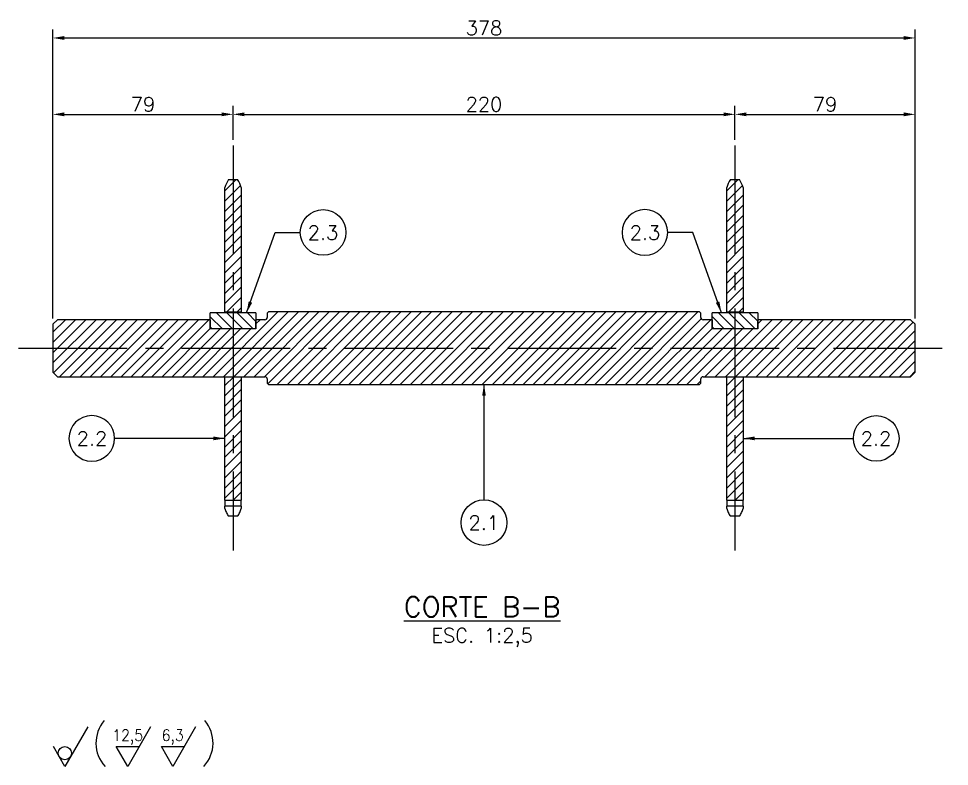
# Model space of a CAD drawing. Header units: metres. Extents: x 0 to 2102, y 0 to 1485.
# Drawn here: x 329.4 to 737.4, y 452.2 to 780 of the extents above; entities that cross this region are included whole.
import ezdxf
from ezdxf.enums import TextEntityAlignment as Align

# ---------------------------------------------------------------- set-up
doc = ezdxf.new("R2010")
doc.units = ezdxf.units.M
doc.header["$LTSCALE"] = 2.5
doc.linetypes.add('CENTER2', pattern=[28.575, 19.05, -3.175, 3.175, -3.175])
for name, color, linetype in [('GSB', 7, 'Continuous'), ('MR80', 3, 'Continuous'), ('SC1', 7, 'CENTER2'), ('SDM', 7, 'Continuous'), ('SHA', 7, 'Continuous'), ('SL4', 4, 'Continuous')]:
    doc.layers.add(name, color=color, linetype=linetype)
doc.styles.add('R100', font='simplex.shx', dxfattribs={"height": 2.5})
doc.styles.add('R140', font='simplex.shx', dxfattribs={"height": 3.5})
doc.styles.add('R80', font='simplex.shx', dxfattribs={"height": 2})
doc.styles.add('ROMANS', font='ROMANS.SHX')
doc.dimstyles.new('2.5___1-2.5', dxfattribs={"dimscale": 2.5, "dimtxt": 2.5, "dimasz": 2, "dimexe": 1.5, "dimexo": 1, "dimgap": 0.5, "dimtad": 1, "dimzin": 12, "dimtxsty": 'ROMANS', "dimcen": 0, "dimclrd": 256, "dimclre": 256, "dimclrt": 3, "dimazin": 3, "dimtfac": 1, "dimtmove": 0, "dimatfit": 0, "dimfxl": 1, "dimlwd": -1, "dimlwe": -1, "dimarcsym": 0})
pattern_1 = [(45, (5512.2256, -35.7648), (-2.245064, 2.245064), [])]
pattern_2 = [(135, (5512.2256, -35.7648), (-2.245064, -2.245064), [])]

# ---------------------------------------------------------------- blocks, each defined once
blk = doc.blocks.new('*D24')
at = {"layer": 'Defpoints', "color": 0, "transparency": 16777216}
for p in [(722.35, 771.49), (344.35, 646.01), (722.35, 646.01)]:
    blk.add_point(p, dxfattribs=at)
at = {"layer": 'SDM', "transparency": 16777216}
for p, q in [((344.35, 648.51), (344.35, 775.24)), ((722.35, 648.51), (722.35, 775.24)), ((349.35, 771.49), (717.35, 771.49))]:
    blk.add_line(p, q, dxfattribs=at)
for points in [[(349.35, 772.33), (349.35, 770.66), (344.35, 771.49)], [(717.35, 772.33), (717.35, 770.66), (722.35, 771.49)]]:
    blk.add_solid(points, dxfattribs=at)
at = {"layer": 'SDM', "color": 3, "transparency": 16777216, "insert": (533.35, 775.87), "char_height": 6.25, "attachment_point": 5, "style": 'ROMANS'}
blk.add_mtext('378', dxfattribs=at)
blk = doc.blocks.new('*D25')
at = {"layer": 'Defpoints', "color": 0, "transparency": 16777216}
for p in [(423.35, 738.01), (423.35, 724.41), (344.35, 646.01)]:
    blk.add_point(p, dxfattribs=at)
at = {"layer": 'SDM', "transparency": 16777216}
for p, q in [((344.35, 648.51), (344.35, 741.76)), ((423.35, 726.91), (423.35, 741.76)), ((349.35, 738.01), (418.35, 738.01))]:
    blk.add_line(p, q, dxfattribs=at)
for points in [[(349.35, 738.85), (349.35, 737.18), (344.35, 738.01)], [(418.35, 738.85), (418.35, 737.18), (423.35, 738.01)]]:
    blk.add_solid(points, dxfattribs=at)
at = {"layer": 'SDM', "color": 3, "transparency": 16777216, "insert": (383.85, 742.39), "char_height": 6.25, "attachment_point": 5, "style": 'ROMANS'}
blk.add_mtext('79', dxfattribs=at)
blk = doc.blocks.new('*D22')
at = {"layer": 'Defpoints', "color": 0, "transparency": 16777216}
for p in [(643.35, 738.01), (423.35, 724.41), (643.35, 724.41)]:
    blk.add_point(p, dxfattribs=at)
at = {"layer": 'SDM', "transparency": 16777216}
for p, q in [((423.35, 726.91), (423.35, 741.76)), ((643.35, 726.91), (643.35, 741.76)), ((428.35, 738.01), (638.35, 738.01))]:
    blk.add_line(p, q, dxfattribs=at)
for points in [[(428.35, 738.85), (428.35, 737.18), (423.35, 738.01)], [(638.35, 738.85), (638.35, 737.18), (643.35, 738.01)]]:
    blk.add_solid(points, dxfattribs=at)
at = {"layer": 'SDM', "color": 3, "transparency": 16777216, "insert": (533.35, 742.39), "char_height": 6.25, "attachment_point": 5, "style": 'ROMANS'}
blk.add_mtext('220', dxfattribs=at)
blk = doc.blocks.new('*D23')
at = {"layer": 'Defpoints', "color": 0, "transparency": 16777216}
for p in [(722.35, 738.01), (643.35, 724.41), (722.35, 646.01)]:
    blk.add_point(p, dxfattribs=at)
at = {"layer": 'SDM', "transparency": 16777216}
for p, q in [((643.35, 726.91), (643.35, 741.76)), ((722.35, 648.51), (722.35, 741.76)), ((648.35, 738.01), (717.35, 738.01))]:
    blk.add_line(p, q, dxfattribs=at)
for points in [[(648.35, 738.85), (648.35, 737.18), (643.35, 738.01)], [(717.35, 738.85), (717.35, 737.18), (722.35, 738.01)]]:
    blk.add_solid(points, dxfattribs=at)
at = {"layer": 'SDM', "color": 3, "transparency": 16777216, "insert": (682.85, 742.39), "char_height": 6.25, "attachment_point": 5, "style": 'ROMANS'}
blk.add_mtext('79', dxfattribs=at)
blk = doc.blocks.new('ITEM')
at = {"layer": 'GSB'}
blk.add_circle((0, 0), 4, dxfattribs=at)
blk = doc.blocks.new('ROUGHNESS (INDICATION)')
blk.add_lwpolyline([(4, 6.93), (0, 0), (-2, 3.46), (2, 3.46)])
at = {"layer": 'MR80', "style": 'R80', "width": 0.9}
blk.add_attdef('ROUGHNESS', text='', height=2, dxfattribs=at).set_placement((0, 5.46), align=Align.MIDDLE_CENTER)
blk = doc.blocks.new('A$Cb5e2482d')
for p, q in [((15, 17.32), (5, 0)), ((5, 0), (0, 8.66))]:
    blk.add_line(p, q)
at = {"layer": 'SDM'}
blk.add_circle((5, 5.77), 2.89, dxfattribs=at)
blk = doc.blocks.new('CORTE')
at = {"layer": 'GSB', "color": 4, "style": 'R140'}
blk.add_attdef('%%UCORTE', text='', height=3.5, dxfattribs=at).set_placement((-0.25, 2.38), align=Align.MIDDLE_CENTER)
at = {"layer": 'GSB', "color": 3, "style": 'R100'}
blk.add_attdef('ESC.', text='', height=2.5, dxfattribs=at).set_placement((-0.25, -2.62), align=Align.MIDDLE_CENTER)

msp = doc.modelspace()

# ---------------------------------------------------------------- hatches: boundary and pattern name
at = {"layer": 'SHA'}
h = msp.add_hatch(dxfattribs=at)
h.set_pattern_fill('ANSI31', color=256, style=0)
h.set_pattern_definition(pattern_1)
edge = h.paths.add_edge_path(flags=0)
edge.add_line((425.351, 709.412), (421.351, 709.412))
edge.add_arc((432.704, 702.107), 13.5, 147.23841, 163.62724)
edge.add_line((419.751, 705.912), (419.751, 651.312))
edge.add_line((419.751, 651.312), (426.951, 651.312))
edge.add_line((426.951, 651.312), (426.951, 705.912))
edge.add_arc((413.999, 702.107), 13.5, 16.37276, 32.76159)
h = msp.add_hatch(dxfattribs=at)
h.set_pattern_fill('ANSI31', color=256, style=0)
h.set_pattern_definition(pattern_1)
edge = h.paths.add_edge_path(flags=0)
edge.add_line((645.351, 709.412), (641.351, 709.412))
edge.add_arc((652.704, 702.107), 13.5, 147.23841, 163.62724)
edge.add_line((639.751, 705.912), (639.751, 651.312))
edge.add_line((639.751, 651.312), (646.951, 651.312))
edge.add_line((646.951, 651.312), (646.951, 705.912))
edge.add_arc((633.999, 702.107), 13.5, 16.37276, 32.76159)
h = msp.add_hatch(dxfattribs=at)
h.set_pattern_fill('ANSI31', color=256, style=0)
h.set_pattern_definition(pattern_1)
edge = h.paths.add_edge_path(flags=0)
edge.add_line((346.351, 648.012), (344.351, 646.012))
edge.add_line((344.351, 646.012), (344.351, 625.012))
edge.add_line((344.351, 625.012), (346.351, 623.012))
edge.add_line((346.351, 623.012), (437.351, 623.012))
edge.add_arc((437.351, 622.012), 1, 0, 90, ccw=False)
edge.add_line((438.351, 622.012), (438.351, 620.137))
edge.add_line((438.351, 620.137), (438.851, 619.637))
edge.add_line((438.851, 619.637), (627.851, 619.637))
edge.add_line((627.851, 619.637), (628.351, 620.137))
edge.add_line((628.351, 620.137), (628.351, 622.012))
edge.add_arc((629.351, 622.012), 1, 90, 180, ccw=False)
edge.add_line((629.351, 623.012), (720.351, 623.012))
edge.add_line((720.351, 623.012), (722.351, 625.012))
edge.add_line((722.351, 625.012), (722.351, 646.012))
edge.add_line((722.351, 646.012), (720.351, 648.012))
edge.add_line((720.351, 648.012), (653.351, 648.012))
edge.add_line((653.351, 648.012), (653.351, 644.012))
edge.add_line((653.351, 644.012), (633.351, 644.012))
edge.add_line((633.351, 644.012), (633.351, 648.012))
edge.add_line((633.351, 648.012), (629.351, 648.012))
edge.add_arc((629.351, 649.012), 1, 180, 270, ccw=False)
edge.add_line((628.351, 649.012), (628.351, 650.887))
edge.add_line((628.351, 650.887), (627.851, 651.387))
edge.add_line((627.851, 651.387), (438.851, 651.387))
edge.add_line((438.851, 651.387), (438.351, 650.887))
edge.add_line((438.351, 650.887), (438.351, 649.012))
edge.add_arc((437.351, 649.012), 1, 270, 360, ccw=False)
edge.add_line((437.351, 648.012), (433.351, 648.012))
edge.add_line((433.351, 648.012), (433.351, 644.012))
edge.add_line((433.351, 644.012), (413.351, 644.012))
edge.add_line((413.351, 644.012), (413.351, 648.012))
edge.add_line((413.351, 648.012), (346.351, 648.012))
h = msp.add_hatch(dxfattribs=at)
h.set_pattern_fill('ANSI31', color=256, angle=90, style=0)
h.set_pattern_definition(pattern_2)
h.paths.add_polyline_path([(433.351, 644.012), (433.351, 651.012), (413.351, 651.012), (413.351, 644.012)], flags=0)
h = msp.add_hatch(dxfattribs=at)
h.set_pattern_fill('ANSI31', color=256, angle=90, style=0)
h.set_pattern_definition(pattern_2)
h.paths.add_polyline_path([(653.351, 644.012), (653.351, 651.012), (633.351, 651.012), (633.351, 644.012)], flags=0)
h = msp.add_hatch(dxfattribs=at)
h.set_pattern_fill('ANSI31', color=256, style=0)
h.set_pattern_definition(pattern_1)
h.paths.add_polyline_path([(419.751, 623.012), (419.751, 568.952), (426.951, 568.952), (426.951, 623.012)], flags=0)
h = msp.add_hatch(dxfattribs=at)
h.set_pattern_fill('ANSI31', color=256, style=0)
h.set_pattern_definition(pattern_1)
h.paths.add_polyline_path([(639.751, 623.012), (639.751, 568.952), (646.951, 568.952), (646.951, 623.012)], flags=0)

# ---------------------------------------------------------------- linework, layer by layer
at = {"layer": 'GSB', "color": 7, "ltscale": 0.02}
for centre, start, end in [((378.366, 462.455), 139.37292, 222.62574), ((399.447, 462.455), 317.37426, 40.62708)]:
    msp.add_arc(centre, 15.121, start, end, dxfattribs=at)
at = {"layer": 'SC1'}
for p, q in [((423.351, 724.412), (423.351, 546.846)), ((643.351, 724.412), (643.351, 546.846)), ((329.351, 635.512), (737.351, 635.512))]:
    msp.add_line(p, q, dxfattribs=at)
at = {"layer": 'SL4'}
for p, q in [((419.751, 651.312), (419.751, 705.912)), ((421.351, 709.412), (425.351, 709.412)), ((426.951, 705.912), (426.951, 651.312)), ((639.751, 651.312), (639.751, 705.912)), ((641.351, 709.412), (645.351, 709.412)), ((646.951, 705.912), (646.951, 651.312)), ((413.351, 644.012), (413.351, 651.012)), ((433.351, 651.012), (413.351, 651.012)), ((426.951, 651.312), (419.751, 651.312)), ((419.751, 651.062), (419.751, 651.312)), ((426.951, 651.062), (419.751, 651.062)), ((419.751, 651.012), (419.751, 651.062)), ((426.951, 651.312), (426.951, 651.062)), ((426.951, 651.012), (426.951, 651.062)), ((433.351, 651.012), (433.351, 644.012)), ((438.851, 651.387), (438.351, 650.887)), ((438.351, 650.887), (438.351, 649.012)), ((627.851, 651.387), (438.851, 651.387)), ((628.351, 650.887), (627.851, 651.387)), ((628.351, 649.012), (628.351, 650.887)), ((633.351, 644.012), (633.351, 651.012)), ((653.351, 651.012), (633.351, 651.012)), ((646.951, 651.312), (639.751, 651.312)), ((639.751, 651.062), (639.751, 651.312)), ((646.951, 651.062), (639.751, 651.062)), ((639.751, 651.012), (639.751, 651.062)), ((646.951, 651.312), (646.951, 651.062)), ((646.951, 651.012), (646.951, 651.062)), ((653.351, 651.012), (653.351, 644.012)), ((346.351, 648.012), (344.351, 646.012)), ((344.351, 646.012), (344.351, 625.012)), ((413.351, 648.012), (346.351, 648.012)), ((413.351, 648.012), (413.351, 644.012)), ((433.351, 644.012), (433.351, 648.012)), ((437.351, 648.012), (433.351, 648.012)), ((633.351, 648.012), (629.351, 648.012)), ((633.351, 648.012), (633.351, 644.012)), ((653.351, 644.012), (653.351, 648.012)), ((720.351, 648.012), (653.351, 648.012)), ((722.351, 646.012), (720.351, 648.012)), ((722.351, 625.012), (722.351, 646.012)), ((433.351, 644.012), (413.351, 644.012)), ((653.351, 644.012), (633.351, 644.012)), ((344.351, 625.012), (346.351, 623.012)), ((720.351, 623.012), (722.351, 625.012)), ((346.351, 623.012), (437.351, 623.012)), ((419.751, 623.012), (426.951, 623.012)), ((419.751, 568.952), (419.751, 623.012)), ((426.951, 623.012), (426.951, 568.952)), ((438.351, 622.012), (438.351, 620.137)), ((628.351, 620.137), (628.351, 622.012)), ((629.351, 623.012), (720.351, 623.012)), ((639.751, 623.012), (646.951, 623.012)), ((639.751, 568.952), (639.751, 623.012)), ((646.951, 623.012), (646.951, 568.952)), ((438.351, 620.137), (438.851, 619.637)), ((438.851, 619.637), (627.851, 619.637)), ((627.851, 619.637), (628.351, 620.137)), ((419.751, 568.952), (426.951, 568.952)), ((419.751, 568.952), (419.751, 566.324)), ((426.951, 566.324), (426.951, 568.952)), ((639.751, 568.952), (646.951, 568.952)), ((639.751, 568.952), (639.751, 566.324)), ((646.951, 566.324), (646.951, 568.952)), ((426.951, 566.324), (419.751, 566.324)), ((419.751, 565.235), (419.751, 566.324)), ((426.951, 566.324), (426.951, 565.235)), ((646.951, 566.324), (639.751, 566.324)), ((639.751, 565.235), (639.751, 566.324)), ((646.951, 566.324), (646.951, 565.235)), ((425.351, 561.846), (421.351, 561.846)), ((645.351, 561.846), (641.351, 561.846))]:
    msp.add_line(p, q, dxfattribs=at)
for centre, radius, start, end in [((432.704, 702.107), 13.5, 147.23841, 163.62724), ((413.999, 702.107), 13.5, 16.37276, 32.76159), ((652.704, 702.107), 13.5, 147.23841, 163.62724), ((633.999, 702.107), 13.5, 16.37276, 32.76159), ((437.351, 649.012), 1, 270, 0), ((629.351, 649.012), 1, 180, 270), ((437.351, 622.012), 1, 0, 90), ((629.351, 622.012), 1, 90, 180)]:
    msp.add_arc(centre, radius, start, end, dxfattribs=at)
for points, knots in [([(419.751, 565.235), (419.96, 564.629), (420.376, 563.416), (421.026, 562.37), (421.351, 561.846)], [0, 0, 0, 0, 0.499999, 1, 1, 1, 1]), ([(425.351, 561.846), (425.677, 562.37), (426.327, 563.416), (426.743, 564.629), (426.951, 565.235)], [0, 0, 0, 0, 0.500001, 1, 1, 1, 1]), ([(639.751, 565.235), (639.96, 564.629), (640.376, 563.416), (641.026, 562.37), (641.351, 561.846)], [0, 0, 0, 0, 0.499999, 1, 1, 1, 1]), ([(645.351, 561.846), (645.677, 562.37), (646.327, 563.416), (646.743, 564.629), (646.951, 565.235)], [0, 0, 0, 0, 0.500001, 1, 1, 1, 1])]:
    msp.add_open_spline(points, degree=3, knots=knots, dxfattribs=at)

# ---------------------------------------------------------------- block references
at = {"layer": 'GSB'}
ref = msp.add_blockref('ITEM', (462.841, 686.246), dxfattribs=dict(at, xscale=2.5, yscale=2.5, zscale=2.5))
ref.add_attrib('1', '2.3', dxfattribs={"color": 3, "height": 6.25, "style": 'R100'}).set_placement((462.757, 686.192), align=Align.MIDDLE_CENTER)
ref = msp.add_blockref('ITEM', (603.862, 686.246), dxfattribs=dict(at, xscale=-2.5, yscale=2.5, zscale=2.5))
ref.add_attrib('1', '2.3', dxfattribs={"color": 3, "height": 6.25, "style": 'R100'}).set_placement((603.946, 686.192), align=Align.MIDDLE_CENTER)
ref = msp.add_blockref('ITEM', (361.413, 595.982), dxfattribs=dict(at, xscale=-2.5, yscale=2.5, zscale=2.5))
ref.add_attrib('1', '2.2', dxfattribs={"color": 3, "height": 6.25, "style": 'R100'}).set_placement((361.498, 595.929), align=Align.MIDDLE_CENTER)
ref = msp.add_blockref('ITEM', (705.29, 595.982), dxfattribs=dict(at, xscale=2.5, yscale=2.5, zscale=2.5))
ref.add_attrib('1', '2.2', dxfattribs={"color": 3, "height": 6.25, "style": 'R100'}).set_placement((705.205, 595.929), align=Align.MIDDLE_CENTER)
ref = msp.add_blockref('ITEM', (533.351, 559.052), dxfattribs=dict(at, xscale=2.5, yscale=2.5, zscale=2.5))
ref.add_attrib('1', '2.1', dxfattribs={"color": 3, "height": 6.25, "style": 'R100'}).set_placement((533.267, 558.998), align=Align.MIDDLE_CENTER)
for name, p, xscale, yscale, zscale, values in [('CORTE', (533.127, 516.174), 2.5, 2.5, 2.5, {'%%UCORTE': '%%uCORTE B-B', 'ESC.': 'ESC. 1:2,5'}), ('ROUGHNESS (INDICATION)', (377.162, 452.215), 2.499999999999972, 2.499999999999972, 2.499999999999972, {'ROUGHNESS': '12,5'}), ('ROUGHNESS (INDICATION)', (396.914, 452.215), 2.499999999999972, 2.499999999999972, 2.499999999999972, {'ROUGHNESS': '6,3'})]:
    msp.add_blockref(name, p, dxfattribs=dict(at, xscale=xscale, yscale=yscale, zscale=zscale)).add_auto_attribs(values)
msp.add_blockref('A$Cb5e2482d', (344.627, 452.215), dxfattribs=at)

# ---------------------------------------------------------------- dimensions: what is measured, and where the dimension line sits
at = {"layer": 'SDM'}
for base, p2, picture, middle in [((722.351, 771.492), (722.351, 646.012), '*D24', (533.351, 775.867)), ((423.351, 738.013), (423.351, 724.412), '*D25', (383.851, 742.388))]:
    dim = msp.add_linear_dim(base=base, p1=(344.351, 646.012), p2=p2, dimstyle='2.5___1-2.5', dxfattribs=at)
    dim.commit()
    dim.dimension.update_dxf_attribs({"geometry": picture, "text_midpoint": middle})
for base, p1, p2, picture, middle in [((643.351, 738.013), (423.351, 724.412), (643.351, 724.412), '*D22', (533.351, 742.388)), ((722.351, 738.013), (643.351, 724.412), (722.351, 646.012), '*D23', (682.851, 742.388))]:
    dim = msp.add_linear_dim(base=base, p1=p1, p2=p2, dimstyle='2.5___1-2.5', override={"dimtmove": 1}, dxfattribs=at)
    dim.commit()
    dim.dimension.update_dxf_attribs({"geometry": picture, "text_midpoint": middle})

# ---------------------------------------------------------------- leaders
for points in [[(429.289, 651.012), (441.775, 686.246), (452.841, 686.246)], [(637.414, 651.012), (624.928, 686.246), (613.862, 686.246)], [(533.351, 619.637), (533.351, 569.052)], [(419.751, 595.982), (371.413, 595.982)], [(646.951, 595.982), (695.29, 595.982)]]:
    msp.add_leader(points, dimstyle='2.5___1-2.5', override={"dimgap": 0.5, "dimtad": 0}, dxfattribs=at)

doc.saveas('drawing.dxf')
